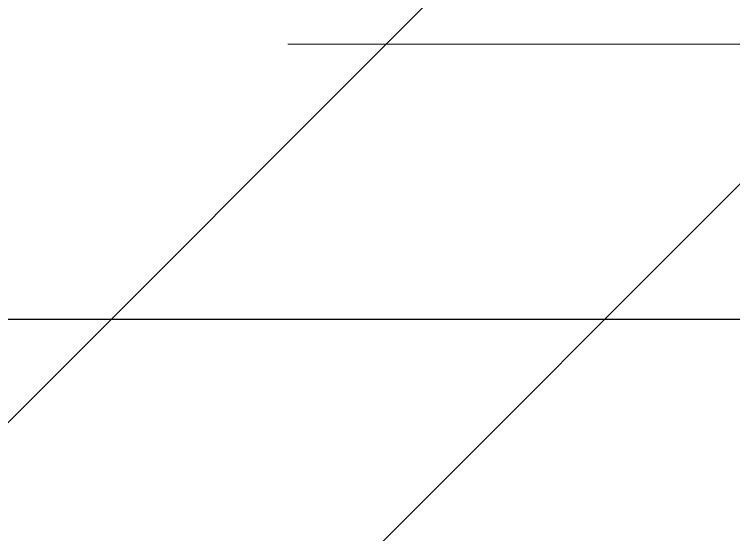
# Model space of a CAD drawing. Header units: millimetres. Extents: x 1201 to 176852, y 279 to 65351.
# Drawn here: x 22327.4 to 22458.3, y 22458.6 to 22553.1 of the extents above; entities that cross this region are included whole.
import ezdxf

# ---------------------------------------------------------------- set-up
doc = ezdxf.new("R2010")
doc.units = ezdxf.units.MM
doc.linetypes.add('ACAD_ISO10W100', pattern=[18, 12, -3, 0, -3])
doc.layers.add('009', color=251, linetype='Continuous')
doc.layers.add('NET-THAY', color=2, linetype='Continuous', lineweight=13)
doc.layers.add('TRUC', color=24, linetype='Continuous', lineweight=0)

msp = doc.modelspace()

# ---------------------------------------------------------------- hatches: boundary and pattern name
at = {"layer": '009'}
h = msp.add_hatch(dxfattribs=at)
h.set_pattern_fill('ANSI31', color=256, scale=20, style=0)
h.set_pattern_definition([(45, (-1293494.614, -402769.946), (-44.9012806, 44.9012806), [])])
h.paths.add_polyline_path([(20629.078, 22797.694), (20629.078, 22547.694), (20529.078, 22547.694), (20529.078, 22447.694), (20729.078, 22447.694), (21168.77, 22447.694), (21168.77, 22647.694), (20729.078, 22647.694), (20729.078, 22897.694), (20129.078, 22897.694), (20129.078, 22447.694), (20329.078, 22447.694), (20329.078, 22547.694), (20229.078, 22547.694), (20229.078, 22797.694)])
h.paths.add_polyline_path([(21168.77, 22647.694), (21168.77, 22447.694), (23409.042, 22447.694), (23409.042, 22647.694)])
h.paths.add_polyline_path([(24629.078, 22547.694), (24529.078, 22547.694), (24529.078, 22447.694), (24729.078, 22447.694), (24729.078, 22897.694), (24129.078, 22897.694), (24129.078, 22647.694), (23409.042, 22647.694), (23409.042, 22447.694), (24129.078, 22447.694), (24329.078, 22447.694), (24329.078, 22547.694), (24229.078, 22547.694), (24229.078, 22797.694), (24629.078, 22797.694)])
h.paths.add_polyline_path([(24429.078, 22447.694), (24329.078, 22447.694), (24329.078, 18647.694), (24429.078, 18647.694)])
h.paths.add_polyline_path([(20529.078, 22447.694), (20429.078, 22447.694), (20429.078, 21996.647), (20529.078, 21996.647)])
h.paths.add_polyline_path([(20429.078, 19886.693), (20529.078, 19935.15), (20529.078, 21996.647), (20429.078, 21996.647)])
h.paths.add_polyline_path([(26629.078, 22447.694), (27229.078, 22447.694), (27229.078, 22897.694), (26629.078, 22897.694)])
h.paths.add_polyline_path([(26729.078, 22797.694), (27129.078, 22797.694), (27129.078, 22547.694), (26729.078, 22547.694)], flags=16)

# ---------------------------------------------------------------- linework, layer by layer
at = {"layer": 'NET-THAY', "linetype": 'ByBlock', "lineweight": -2}
msp.add_lwpolyline([(23679.078, 22497.694), (21179.078, 22497.694)], dxfattribs=at)
at = {"layer": 'TRUC', "linetype": 'ACAD_ISO10W100', "ltscale": 50}
msp.add_lwpolyline([(3475.094, 22547.694), (41245.405, 22547.694)], dxfattribs=at)
msp.add_lwpolyline([(3475.094, 22547.694), (41245.405, 22547.694)], dxfattribs=at)

doc.saveas('drawing.dxf')
